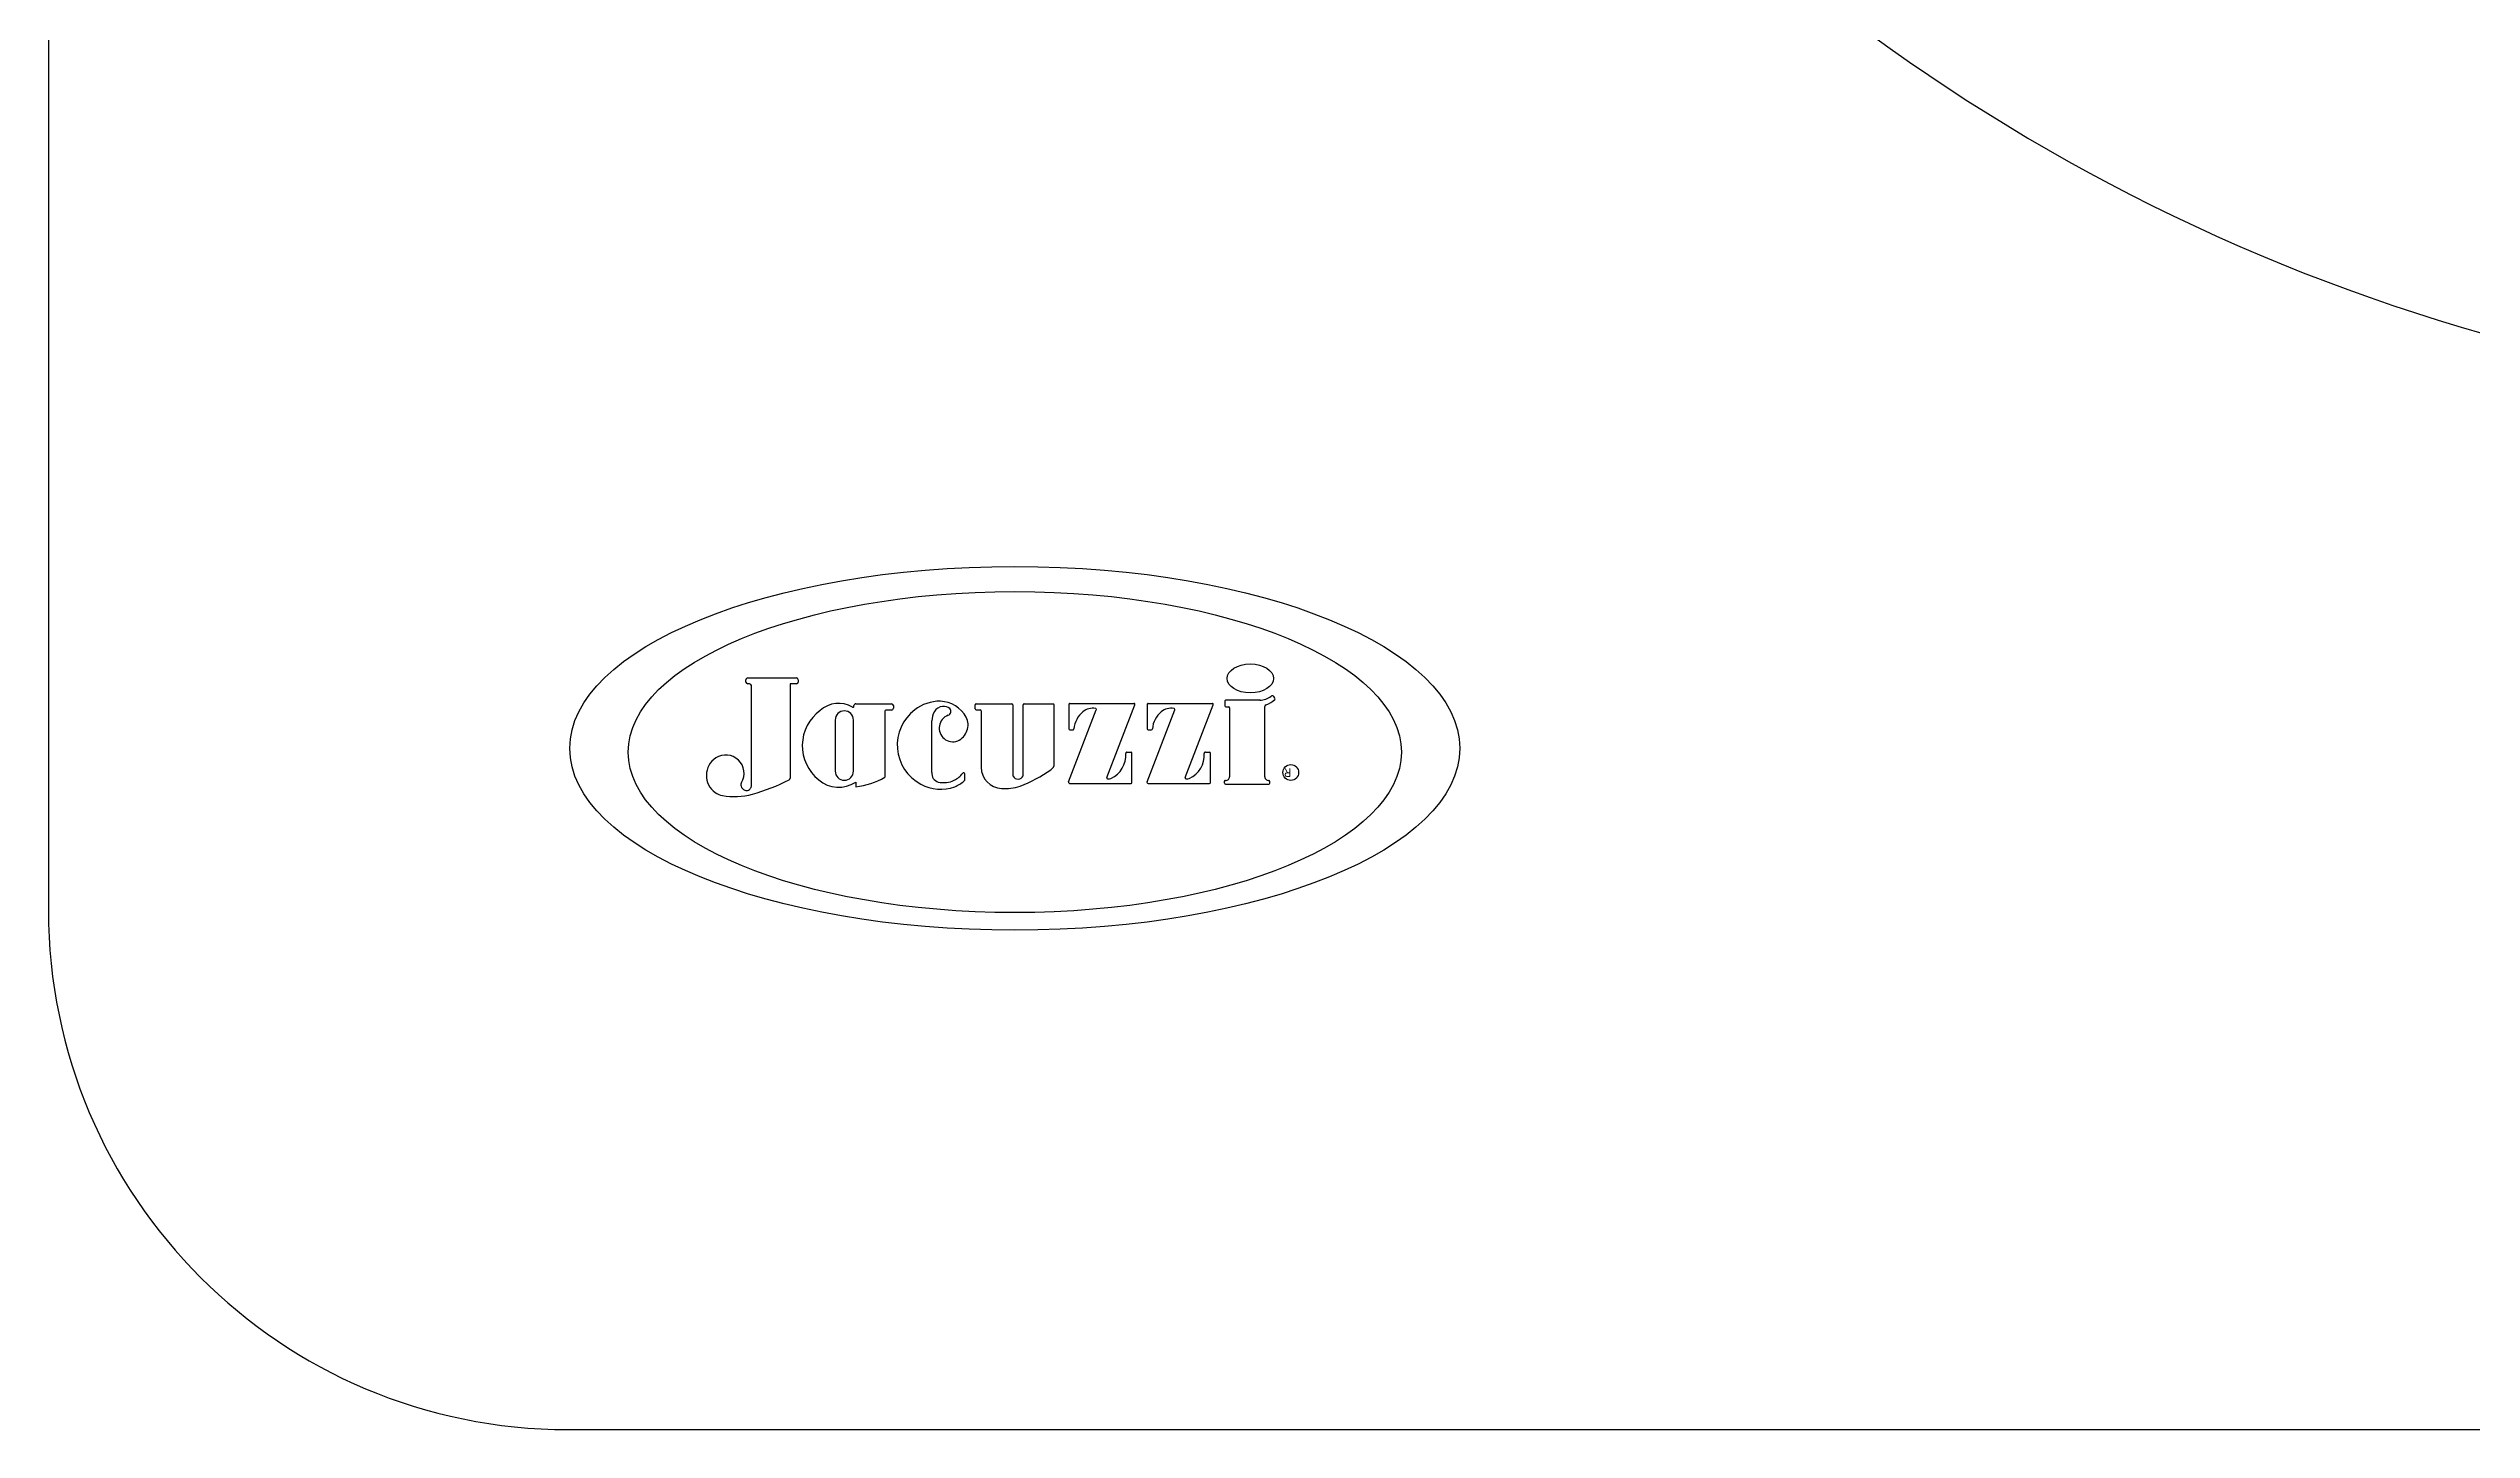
# Model space of a CAD drawing. Header units: millimetres. Extents: x -1265.58 to -1264.07, y 2253.08 to 2254.71.
# Drawn here: x -1265.5829 to -1265.3339, y 2253.0829 to 2253.2248 of the extents above; entities that cross this region are included whole.
import ezdxf
from ezdxf.enums import TextEntityAlignment as Align

# ---------------------------------------------------------------- set-up
doc = ezdxf.new("R2010")
doc.units = ezdxf.units.MM
doc.layers.add('jacuzzi', color=1, linetype='Continuous')
doc.styles.add('ROMANS', font='romans', dxfattribs={"height": 4})

msp = doc.modelspace()

# ---------------------------------------------------------------- linework, layer by layer
at = {"layer": 'jacuzzi'}
for p, q in [((-1265.511228418827, 2253.159670271872), (-1265.511228418827, 2253.159911934236)), ((-1265.511042889692, 2253.160097463371), (-1265.506033705884, 2253.160097463371)), ((-1265.510846055103, 2253.159484742737), (-1265.511042889692, 2253.159484742737)), ((-1265.510660525969, 2253.148967076464), (-1265.510660525969, 2253.159299213602)), ((-1265.506678643919, 2253.159484742737), (-1265.506678643919, 2253.149784054918)), ((-1265.506033705884, 2253.159484742737), (-1265.506678643919, 2253.159484742737)), ((-1265.505848176749, 2253.159911934236), (-1265.505848176749, 2253.159670271872)), ((-1265.456875042004, 2253.158004993141), (-1265.456981156844, 2253.1581736812)), ((-1265.500123741821, 2253.157171413158), (-1265.500123741821, 2253.157245938969)), ((-1265.499938212686, 2253.157431468104), (-1265.4962596281, 2253.157431468104)), ((-1265.496961412852, 2253.156608702236), (-1265.496961412852, 2253.149883810174)), ((-1265.4962596281, 2253.156794231371), (-1265.496775883717, 2253.156794231371)), ((-1265.496074098965, 2253.157245938969), (-1265.496074098965, 2253.156979760506)), ((-1265.492125350485, 2253.150384149479), (-1265.492125350485, 2253.155685378223)), ((-1265.487668313397, 2253.156910525631), (-1265.487668313397, 2253.157338703536)), ((-1265.48757554883, 2253.157431468104), (-1265.483901874332, 2253.157431468104)), ((-1265.48757554883, 2253.156817761063), (-1265.48714817679, 2253.156817761063)), ((-1265.487055412222, 2253.156724996496), (-1265.487055412222, 2253.150920283334)), ((-1265.482641385635, 2253.157431468104), (-1265.479642034215, 2253.157431468104)), ((-1265.478076915598, 2253.149411457064), (-1265.47522801987, 2253.156805906428)), ((-1265.478051621534, 2253.157371052784), (-1265.478051621534, 2253.154863983967)), ((-1265.477958856967, 2253.157463817352), (-1265.471358771938, 2253.157463817352)), ((-1265.474152360652, 2253.149862128626), (-1265.471272209679, 2253.157337702518)), ((-1265.470020270016, 2253.149411457064), (-1265.467171374288, 2253.156805906428)), ((-1265.469994975951, 2253.157371052784), (-1265.469994975951, 2253.154863983967)), ((-1265.469902211384, 2253.157463817352), (-1265.463302126356, 2253.157463817352)), ((-1265.466095715069, 2253.149862128626), (-1265.463215564096, 2253.157337702518)), ((-1265.462021670156, 2253.15771123172), (-1265.462021670156, 2253.157219508091)), ((-1265.458382614904, 2253.157803996287), (-1265.461928905589, 2253.157803996287)), ((-1265.461928905589, 2253.157126743524), (-1265.461621397472, 2253.157126743524)), ((-1265.461528632905, 2253.157033978956), (-1265.461528632905, 2253.14992791029)), ((-1265.457905883222, 2253.149919118387), (-1265.457905883222, 2253.157162561739)), ((-1265.477958856967, 2253.154771219399), (-1265.477616967547, 2253.154771219399)), ((-1265.469902211384, 2253.154771219399), (-1265.469560321965, 2253.154771219399)), ((-1265.472078231781, 2253.152458958042), (-1265.471657237414, 2253.152458958042)), ((-1265.471564472847, 2253.149290421297), (-1265.471564472847, 2253.152366193475)), ((-1265.464021586198, 2253.152458958042), (-1265.463600591832, 2253.152458958042)), ((-1265.463507827264, 2253.149290421297), (-1265.463507827264, 2253.152366193475)), ((-1265.499941760246, 2253.149385448629), (-1265.499941760246, 2253.148904723062)), ((-1265.488747199758, 2253.149599683029), (-1265.488747199758, 2253.150239064134)), ((-1265.477969083265, 2253.149254353301), (-1265.471657237414, 2253.149254353301)), ((-1265.469912437683, 2253.149254353301), (-1265.463600591832, 2253.149254353301)), ((-1265.462055625341, 2253.149271522485), (-1265.462055625341, 2253.149468409228)), ((-1265.461962860774, 2253.149178757918), (-1265.457505611182, 2253.149178757918)), ((-1265.457412846615, 2253.149271522485), (-1265.457412846615, 2253.149456216475))]:
    msp.add_line(p, q, dxfattribs=at)
at = {"layer": 'jacuzzi', "color": 3}
msp.add_lwpolyline([(-1264.082530913332, 2253.777501570322), (-1264.888241591451, 2254.583212248441, 0.198912367379658), (-1264.92359693051, 2254.597856909381), (-1265.532886252391, 2254.597856909381, 0.4142135623730951), (-1265.582886252391, 2254.547856909381), (-1265.582886252391, 2253.136209543655, 0.4142135623730949), (-1265.529533618118, 2253.082856909381), (-1264.117886252391, 2253.082856909381, 0.4142135623730952), (-1264.067886252391, 2253.132856909381), (-1264.067886252391, 2253.742146231263, 0.198912367379658)], format="xyb", close=True, dxfattribs=at)
at = {"layer": 'jacuzzi'}
for points in [[(-1264.877200827442, 2254.3747955839, 0.6681786379192989), (-1265.477886252391, 2254.125983534166), (-1265.477886252391, 2253.387856909381, 0.414213562373095), (-1265.277886252391, 2253.187856909381), (-1264.539759627607, 2253.187856909381, 0.6681786379192984), (-1264.290947577873, 2253.78854233433)], [(-1265.500178532113, 2253.150515099872), (-1265.500178532113, 2253.155763034815, 1.000000000000098), (-1265.502059006134, 2253.155763034815), (-1265.502059006134, 2253.150515099872, 0.999999999999902)]]:
    msp.add_lwpolyline(points, format="xyb", close=True, dxfattribs=at)
for points in [[(-1265.483809109765, 2253.157338703536), (-1265.483809109765, 2253.150080001033, 0.1354836439385169), (-1265.483782838756, 2253.149984827985, 0.5973092542928814), (-1265.482752554312, 2253.150030949289, 0.1127702397822962), (-1265.482734150203, 2253.150111511599), (-1265.482734150203, 2253.157338703536)], [(-1265.483063466659, 2253.148976427066, 0.06297410020895881), (-1265.479896266142, 2253.150651372313, 0.2578294972287946), (-1265.479549269648, 2253.151279557881), (-1265.479549269648, 2253.157338703536)]]:
    msp.add_lwpolyline(points, format="xyb", dxfattribs=at)
msp.add_circle((-1265.455246603667, 2253.150371947646), 0.0008072645982916517, dxfattribs=at)
for centre, radius, start, end in [((-1265.511042889692, 2253.159911934236), 0.0001855291348441056, 89.99999999999999, 180), ((-1265.511042889692, 2253.159670271872), 0.0001855291348440991, 180, 270), ((-1265.510846055103, 2253.159299213602), 0.0001855291348440991, 7.016477563892661e-15, 89.99999999999999), ((-1265.506033705884, 2253.159911934236), 0.0001855291348440991, 7.016477563892661e-15, 89.99999999999999), ((-1265.506033705884, 2253.159670271872), 0.0001855291348441056, 270, 7.016477563892661e-15), ((-1265.458412674894, 2253.159624948997), 0.001821200805980871, 269.0542565297768, 309.4275002678119), ((-1265.457138198041, 2253.158074892931), 0.0001855291348436582, 32.17233858602147, 129.4275002678119), ((-1265.456953562603, 2253.157955599007), 9.276456742026771e-05, 311.9604805305193, 32.17233858602147), ((-1265.500957034443, 2253.15313401982), 0.0044777384970562, 126.3033049323871, 231.4856399093845), ((-1265.501697625442, 2253.154641233032), 0.002840027447398794, 59.92306242600999, 132.2760927106438), ((-1265.500216506389, 2253.157171413158), 9.276456742203812e-05, 231.4553082847351, 7.016477563892661e-15), ((-1265.499938212686, 2253.157245938969), 0.0001855291348440991, 89.99999999999999, 180), ((-1265.496775883717, 2253.156608702236), 0.0001855291348440984, 89.99999999999999, 180), ((-1265.4962596281, 2253.157245938969), 0.0001855291348440984, 7.016477563892661e-15, 89.99999999999999), ((-1265.4962596281, 2253.156979760506), 0.0001855291348440984, 270, 7.016477563892661e-15), ((-1265.491151851483, 2253.153184930052), 0.004529080546379768, 127.1313435263343, 242.267117308376), ((-1265.491343104836, 2253.153650479773), 0.004044513656345974, 88.59961827499819, 128.9527124895859), ((-1265.490127768216, 2253.15565094334), 0.00199787904545066, 150.4372877183896, 179.0124171279977), ((-1265.490878184708, 2253.15600137063), 0.001174086822018305, 97.11199125495283, 147.2426257202284), ((-1265.489968352755, 2253.154936034292), 0.001402427383814448, 110.2833129728795, 290.7342983845899), ((-1265.491384247914, 2253.154485181932), 0.003211655749089112, 29.52719523860168, 87.50186002131386), ((-1265.490914125614, 2253.156181819112), 0.0009906664826017687, 50.78098228328449, 96.34141268636206), ((-1265.490593166091, 2253.156653476522), 0.0004252172935116708, 289.029525881915, 44.08726038670179), ((-1265.490220705323, 2253.155275785062), 0.001813211565225229, 294.3935766283132, 25.90717904880809), ((-1265.48757554883, 2253.157338703536), 9.27645674220492e-05, 89.99999999999999, 180), ((-1265.48757554883, 2253.156910525631), 9.27645674220492e-05, 180, 270), ((-1265.48714817679, 2253.156724996496), 9.27645674220492e-05, 7.016477563892661e-15, 89.99999999999999), ((-1265.483901874332, 2253.157338703536), 9.27645674220492e-05, 7.016477563892661e-15, 89.99999999999999), ((-1265.482641385635, 2253.157338703536), 9.27645674220492e-05, 89.99999999999999, 180), ((-1265.479642034215, 2253.157338703536), 9.27645674220492e-05, 7.016477563892661e-15, 89.99999999999999), ((-1265.477958856967, 2253.157371052784), 9.27645674220492e-05, 89.99999999999999, 180), ((-1265.47492859438, 2253.154631562841), 0.002605636786126802, 130.157330462227, 175.0588259817362), ((-1265.47558856947, 2253.155363154146), 0.00162121623830357, 80.33744697446366, 129.0048283578165), ((-1265.475335852204, 2253.156847451519), 0.0001155586719515143, 338.9295783944684, 80.33744697446366), ((-1265.471358771938, 2253.157371052784), 9.27645674220492e-05, 338.9295783944684, 89.99999999999999), ((-1265.469902211384, 2253.157371052784), 9.27645674220492e-05, 89.99999999999999, 180), ((-1265.466871948797, 2253.154631562841), 0.002605636786126802, 130.157330462227, 175.0588259817362), ((-1265.467531923887, 2253.155363154146), 0.00162121623830357, 80.33744697446366, 129.0048283578165), ((-1265.467279206621, 2253.156847451519), 0.0001155586719515143, 338.9295783944684, 80.33744697446366), ((-1265.463302126356, 2253.157371052784), 9.27645674220492e-05, 338.9295783944684, 89.99999999999999), ((-1265.461928905589, 2253.15771123172), 9.276456742191152e-05, 89.99999999999999, 180), ((-1265.461928905589, 2253.157219508091), 9.276456742191152e-05, 180, 270), ((-1265.461621397472, 2253.157033978956), 9.276456742191152e-05, 7.016477563892661e-15, 89.99999999999999), ((-1265.457720354088, 2253.157162561739), 0.000185529134843823, 111.2299867173677, 180), ((-1265.458846088905, 2253.160060380107), 0.002923269696199131, 291.2299867173677, 311.9604805305193), ((-1265.477958856967, 2253.154863983967), 9.27645674220492e-05, 180, 270), ((-1265.477616967547, 2253.154863983967), 9.27645674220492e-05, 270, 355.0588259817362), ((-1265.469902211384, 2253.154863983967), 9.27645674220492e-05, 180, 270), ((-1265.469560321965, 2253.154863983967), 9.27645674220492e-05, 270, 355.0588259817362), ((-1265.513148263395, 2253.150064719382), 0.002146060837867611, 122.9803058288204, 234.8088523690249), ((-1265.513290498134, 2253.150299348502), 0.001871833678370457, 329.388189156889, 123.2376042202737), ((-1265.484878823884, 2253.150920283334), 0.002176588338170452, 180, 267.9232434362864), ((-1265.474847836243, 2253.152160548739), 0.002660075171227833, 294.8275345767593, 3.777213621364637), ((-1265.472078231781, 2253.15234339937), 0.0001155586719515143, 89.99999999999999, 183.7772136213647), ((-1265.471657237414, 2253.152366193475), 9.27645674220492e-05, 7.016477563892661e-15, 89.99999999999999), ((-1265.466791190661, 2253.152160548739), 0.002660075171227833, 294.8275345767593, 3.777213621364637), ((-1265.464021586198, 2253.15234339937), 0.0001155586719515143, 89.99999999999999, 183.7772136213647), ((-1265.463600591832, 2253.152366193475), 9.27645674220492e-05, 7.016477563892661e-15, 89.99999999999999), ((-1265.513319496654, 2253.149821901126), 0.001848938751224228, 234.8088523690249, 260.1754031201976), ((-1265.512436177245, 2253.154922718481), 0.007025674293232394, 260.1754031201976, 285.4183320608754), ((-1265.51128171236, 2253.149110796924), 0.000462234687806057, 149.388189156889, 195.7751636829367), ((-1265.511077631816, 2253.149168450361), 0.0006743025711326257, 195.7751636829367, 246.1282521317106), ((-1265.511163453722, 2253.148974524118), 0.000462234687806057, 246.1282521317106, 297.2029294573483), ((-1265.511233305465, 2253.149110423818), 0.000615035193469077, 297.2029294573483, 316.5289303872309), ((-1265.511229484223, 2253.149055722447), 0.0005758225468974891, 320.2199418587569, 351.144286354558), ((-1265.516119626872, 2253.168085660738), 0.02069424977629304, 285.5604312047923, 296.8444473027379), ((-1265.506864173054, 2253.149784054918), 0.0001855291348441385, 298.8231538564979, 7.016477563892661e-15), ((-1265.501686322726, 2253.151949554002), 0.003101311755326138, 228.3998639982832, 304.230533644754), ((-1265.500774614972, 2253.156465579907), 0.00760658945990798, 276.2859872048692, 300.0862084994026), ((-1265.491201660405, 2253.152995051204), 0.004338061044484967, 241.6823638117161, 289.3432640437239), ((-1265.491188871437, 2253.150286619798), 0.000941543968446608, 174.0543607981827, 252.5388805213085), ((-1265.490936559057, 2253.152035488195), 0.002700517459014375, 258.5771955005056, 294.2196671115862), ((-1265.490780540232, 2253.15158898522), 0.002229686300993655, 295.2703570518434, 324.8583959681598), ((-1265.491770829406, 2253.153203257131), 0.004746175786418922, 295.0030799199098, 308.9089468955379), ((-1265.48886275843, 2253.150239064134), 0.0001155586719515143, 7.016477563892661e-15, 144.8583959681598), ((-1265.48886275843, 2253.149599683029), 0.0001155586719515159, 309.1311632644852, 7.016477563892661e-15), ((-1265.484516018189, 2253.152999995837), 0.004277734401487687, 264.0735751929283, 289.8501266577001), ((-1265.477969083265, 2253.149369911973), 0.0001155586719515143, 158.9295783944685, 270), ((-1265.474044528318, 2253.149820583535), 0.0001155586719515143, 158.9295783944685, 274.0743202716451), ((-1265.474211944276, 2253.152170927508), 0.002471857655362979, 274.0743202716451, 281.2218050339346), ((-1265.471657237414, 2253.149347117868), 9.27645674220492e-05, 270, 7.016477563892661e-15), ((-1265.469912437683, 2253.149369911973), 0.0001155586719515143, 158.9295783944685, 270), ((-1265.465987882736, 2253.149820583535), 0.0001155586719515143, 158.9295783944685, 274.0743202716451), ((-1265.466155298694, 2253.152170927508), 0.002471857655362979, 274.0743202716451, 281.2218050339346), ((-1265.463600591832, 2253.149347117868), 9.27645674220492e-05, 270, 7.016477563892661e-15), ((-1265.461962860774, 2253.149468409228), 9.27645674220492e-05, 82.17236710295317, 180), ((-1265.461962860774, 2253.149271522485), 9.27645674220492e-05, 180, 270), ((-1265.461899691174, 2253.14992791029), 0.0003710582696881968, 262.1723671029532, 7.016477563892661e-15), ((-1265.457534824953, 2253.149919118387), 0.0003710582696881968, 180, 273.611151255206), ((-1265.457505611182, 2253.149456216475), 9.27645674220492e-05, 7.016477563892661e-15, 93.6111512552061), ((-1265.457505611182, 2253.149271522485), 9.27645674220492e-05, 270, 7.016477563892661e-15)]:
    msp.add_arc(centre, radius, start, end, dxfattribs=at)
for centre, major_axis, ratio in [((-1265.483602440026, 2253.152856909381), (-0.04571618763456327, 1.399608346245554e-17), 0.4087758624858926), ((-1265.483602440026, 2253.15247039035), (-0.03971597391731779, 1.459093020221735e-17), 0.4152232476980266), ((-1265.45940440204, 2253.160040671862), (-0.002387480524550508, 8.771171459975206e-19), 0.6218033982988018)]:
    msp.add_ellipse(centre, major_axis=major_axis, ratio=ratio, dxfattribs=at)

# ---------------------------------------------------------------- texts
at = {"layer": 'jacuzzi', "style": 'ROMANS'}
msp.add_text('R', height=0.0008089107036605998, rotation=180, dxfattribs=at).set_placement((-1265.455554760125, 2253.150371947645), align=Align.MIDDLE_CENTER)

doc.saveas('drawing.dxf')
